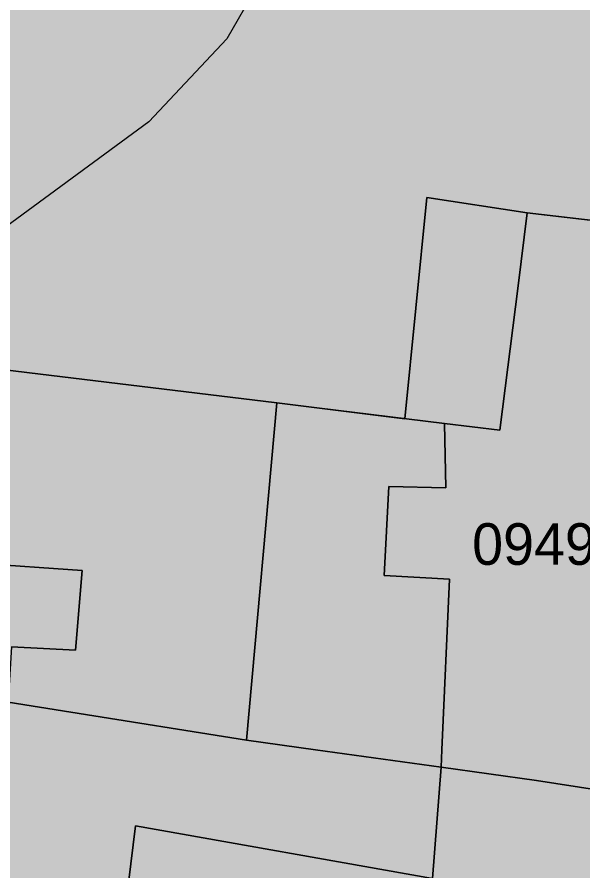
# Model space of a CAD drawing. Header units: metres. Extents: x -6 to 1255, y -2 to 532.
# Drawn here: x 1135.69 to 1149.3, y 312.77 to 333.3 of the extents above; entities that cross this region are included whole.
import ezdxf

# ---------------------------------------------------------------- set-up
doc = ezdxf.new("R2010")
doc.units = ezdxf.units.M
doc.header["$MEASUREMENT"] = 0
for name, color, linetype, lineweight, true_color in [('TPX_BUILDINGS', 7, 'CONTINUOUS', 0, 0x000000), ('TPX_BUILDINGS_HATCH', 7, 'CONTINUOUS', 0, 0xf0f0f0), ('TPX_BUILDINGS_SHADOWS_HATCH', 7, 'CONTINUOUS', 0, 0x000000), ('TPX_BUILDINGS_SHADOWS_OUTLINES', 7, 'CONTINUOUS', 0, 0x000000), ('TPX_CADASTRES', 7, 'CONTINUOUS', 0, 0x646464), ('TPX_CADASTRES_TEXT', 7, 'CONTINUOUS', 0, 0x000000), ('TPX_RELIEF_CONTOUR_LINES', 7, 'CONTINUOUS', 0, 0x969696)]:
    doc.layers.add(name, color=color, linetype=linetype, lineweight=lineweight, true_color=true_color)

msp = doc.modelspace()

# ---------------------------------------------------------------- hatches: boundary and pattern name
at = {"layer": 'TPX_BUILDINGS_HATCH'}
for points in [[(1123.538, 335.133), (1120.999, 326.552), (1122.959, 326.312), (1127.989, 325.712), (1141.939, 324.022), (1142.128, 323.998), (1142.899, 323.902), (1145.018, 323.639), (1145.549, 328.962), (1147.959, 328.592), (1155.679, 327.691), (1160.129, 327.172), (1161.899, 326.962), (1162.403, 338.092), (1162.493, 340.052), (1162.649, 343.502), (1163.089, 353.242), (1159.989, 357.222), (1152.649, 359.081), (1149.28, 359.934), (1147.679, 360.34), (1141.589, 361.882), (1135.639, 363.392), (1131.119, 360.792), (1129.524, 355.381), (1128.079, 350.482), (1124.346, 337.863), (1126.309, 337.622), (1126.249, 334.952), (1123.538, 335.133)], [(1144.629, 322.012), (1144.519, 319.872), (1146.089, 319.782), (1145.909, 315.682), (1145.889, 315.262), (1148.179, 314.942), (1153.249, 314.152), (1158.739, 313.282), (1159.159, 313.232), (1161.259, 312.982), (1161.379, 315.682), (1161.899, 326.962), (1160.129, 327.172), (1155.679, 327.691), (1147.959, 328.592), (1147.739, 326.832), (1147.299, 323.362), (1145.969, 323.522), (1145.999, 321.982), (1144.629, 322.012)], [(1120.999, 326.552), (1118.529, 318.202), (1120.619, 318.022), (1122.289, 317.882), (1127.099, 317.452), (1131.379, 317.072), (1131.919, 317.012), (1132.199, 320.342), (1137.259, 319.992), (1137.099, 318.072), (1135.559, 318.152), (1135.479, 316.822), (1136.979, 316.582), (1141.209, 315.912), (1141.939, 324.022), (1127.989, 325.712), (1122.959, 326.312), (1120.999, 326.552)], [(1138.539, 313.852), (1138.019, 309.612), (1152.269, 307.332), (1154.299, 307.132), (1157.849, 306.792), (1159.459, 306.631), (1160.959, 306.481), (1161.259, 312.982), (1159.159, 313.232), (1158.739, 313.282), (1153.249, 314.152), (1148.179, 314.942), (1145.889, 315.262), (1145.679, 312.582), (1138.539, 313.852)]]:
    msp.add_hatch(color=256, dxfattribs=at).paths.add_polyline_path(points)
at = {"layer": 'TPX_BUILDINGS_SHADOWS_HATCH'}
msp.add_hatch(color=256, dxfattribs=at).paths.add_polyline_path([(1131.153, 316.146), (1130.889, 315.062), (1134.069, 314.802), (1133.819, 310.272), (1133.789, 309.842), (1133.659, 307.602), (1135.909, 307.492), (1136.189, 309.902), (1138.019, 309.612), (1138.539, 313.852), (1145.679, 312.582), (1145.889, 315.262), (1145.909, 315.682), (1146.089, 319.782), (1144.519, 319.872), (1144.629, 322.012), (1145.999, 321.982), (1145.969, 323.522), (1147.299, 323.362), (1147.739, 326.832), (1147.959, 328.592), (1145.549, 328.962), (1145.018, 323.639), (1142.899, 323.902), (1141.939, 324.022), (1141.209, 315.912), (1136.979, 316.582), (1135.479, 316.822), (1135.559, 318.152), (1137.099, 318.072), (1137.259, 319.992), (1132.199, 320.342), (1131.919, 317.012), (1131.379, 317.072), (1131.153, 316.146)])

# ---------------------------------------------------------------- linework, layer by layer
at = {"layer": 'TPX_BUILDINGS', "elevation": 0.042}
msp.add_lwpolyline([(1152.649, 359.081), (1149.28, 359.934), (1147.679, 360.34), (1141.589, 361.882), (1135.639, 363.392), (1131.119, 360.792), (1129.524, 355.381), (1128.079, 350.482), (1124.346, 337.863), (1126.309, 337.622), (1126.249, 334.952), (1123.538, 335.133), (1120.999, 326.552), (1122.959, 326.312), (1127.989, 325.712), (1141.939, 324.022), (1142.128, 323.998), (1142.899, 323.902), (1145.018, 323.639), (1145.549, 328.962), (1147.959, 328.592), (1155.679, 327.691)], dxfattribs=at)
for points in [[(1144.629, 322.012), (1144.519, 319.872), (1146.089, 319.782), (1145.909, 315.682), (1145.889, 315.262), (1148.179, 314.942), (1153.249, 314.152), (1158.739, 313.282), (1159.159, 313.232), (1161.259, 312.982), (1161.379, 315.682), (1161.899, 326.962), (1160.129, 327.172), (1155.679, 327.691), (1147.959, 328.592), (1147.739, 326.832), (1147.299, 323.362), (1145.969, 323.522), (1145.999, 321.982)], [(1120.999, 326.552), (1118.529, 318.202), (1120.619, 318.022), (1122.289, 317.882), (1127.099, 317.452), (1131.379, 317.072), (1131.919, 317.012), (1132.199, 320.342), (1137.259, 319.992), (1137.099, 318.072), (1135.559, 318.152), (1135.479, 316.822), (1136.979, 316.582), (1141.209, 315.912), (1141.939, 324.022), (1127.989, 325.712), (1122.959, 326.312)], [(1138.539, 313.852), (1138.019, 309.612), (1152.269, 307.332), (1154.299, 307.132), (1157.849, 306.792), (1159.459, 306.631), (1160.959, 306.481), (1161.259, 312.982), (1159.159, 313.232), (1158.739, 313.282), (1153.249, 314.152), (1148.179, 314.942), (1145.889, 315.262), (1145.679, 312.582)]]:
    msp.add_lwpolyline(points, close=True, dxfattribs=at)
at = {"layer": 'TPX_BUILDINGS_SHADOWS_OUTLINES', "elevation": 0.039}
for points in [[(1138.019, 309.612), (1138.539, 313.852), (1145.679, 312.582), (1145.889, 315.262), (1145.909, 315.682), (1146.089, 319.782), (1144.519, 319.872), (1144.629, 322.012), (1145.999, 321.982), (1145.969, 323.522), (1147.299, 323.362), (1147.739, 326.832), (1147.959, 328.592), (1145.549, 328.962), (1145.018, 323.639), (1142.899, 323.902), (1141.939, 324.022), (1141.209, 315.912), (1136.979, 316.582), (1135.479, 316.822)], [(1135.559, 318.152), (1137.099, 318.072), (1137.259, 319.992), (1132.199, 320.342)]]:
    msp.add_lwpolyline(points, dxfattribs=at)
at = {"layer": 'TPX_CADASTRES', "elevation": 0.024}
for points in [[(1128.079, 350.483), (1120.999, 326.553), (1122.959, 326.313), (1127.989, 325.712), (1141.939, 324.022), (1142.899, 323.902), (1145.969, 323.522), (1147.299, 323.362), (1147.739, 326.832), (1147.959, 328.592), (1160.129, 327.172), (1161.899, 326.962), (1162.649, 343.502), (1163.089, 353.242), (1159.989, 357.222), (1141.589, 361.883), (1135.639, 363.393), (1131.119, 360.793)], [(1141.939, 324.022), (1141.209, 315.912), (1142.869, 315.682), (1145.889, 315.262), (1148.179, 314.942), (1153.249, 314.152), (1158.739, 313.282), (1159.159, 313.232), (1161.259, 312.982), (1161.379, 315.682), (1161.899, 326.962), (1160.129, 327.172), (1147.959, 328.592), (1147.739, 326.832), (1147.299, 323.362), (1145.969, 323.522), (1142.899, 323.902)], [(1120.999, 326.553), (1118.529, 318.203), (1120.619, 318.023), (1122.289, 317.883), (1127.099, 317.452), (1131.379, 317.072), (1131.919, 317.012), (1134.019, 316.942), (1135.479, 316.822), (1136.979, 316.582), (1141.209, 315.912), (1141.939, 324.022), (1127.989, 325.712), (1122.959, 326.313)], [(1134.069, 314.802), (1133.819, 310.272), (1136.189, 309.902), (1138.019, 309.612), (1152.269, 307.332), (1154.299, 307.132), (1157.849, 306.792), (1159.459, 306.632), (1160.959, 306.482), (1161.259, 312.982), (1159.159, 313.232), (1158.739, 313.282), (1153.249, 314.152), (1148.179, 314.942), (1145.889, 315.262), (1142.869, 315.682), (1141.209, 315.912), (1136.979, 316.582), (1135.479, 316.822), (1134.019, 316.942), (1134.059, 315.682)]]:
    msp.add_lwpolyline(points, close=True, dxfattribs=at)
at = {"layer": 'TPX_RELIEF_CONTOUR_LINES', "elevation": 0.045}
msp.add_lwpolyline([(1149.795, 356.76), (1147.091, 350.764), (1144.508, 340.771), (1143.036, 336.774), (1140.735, 332.776), (1138.862, 330.778), (1129.995, 324.269), (1127.997, 322.384), (1124, 316.843), (1122.186, 312.79), (1122.049, 310.791), (1122.827, 308.793), (1124, 307.517), (1125.999, 306.456), (1127.997, 306.159), (1131.406, 306.794), (1133.991, 309.873), (1135.99, 310.841), (1145.981, 309.519), (1147.979, 308.331), (1149.516, 306.794)], dxfattribs=at)

# ---------------------------------------------------------------- texts
at = {"layer": 'TPX_CADASTRES_TEXT'}
msp.add_text('0949302VK4704H', height=1, dxfattribs=at).set_placement((1146.635, 320.127, 0.024))

doc.saveas('drawing.dxf')
